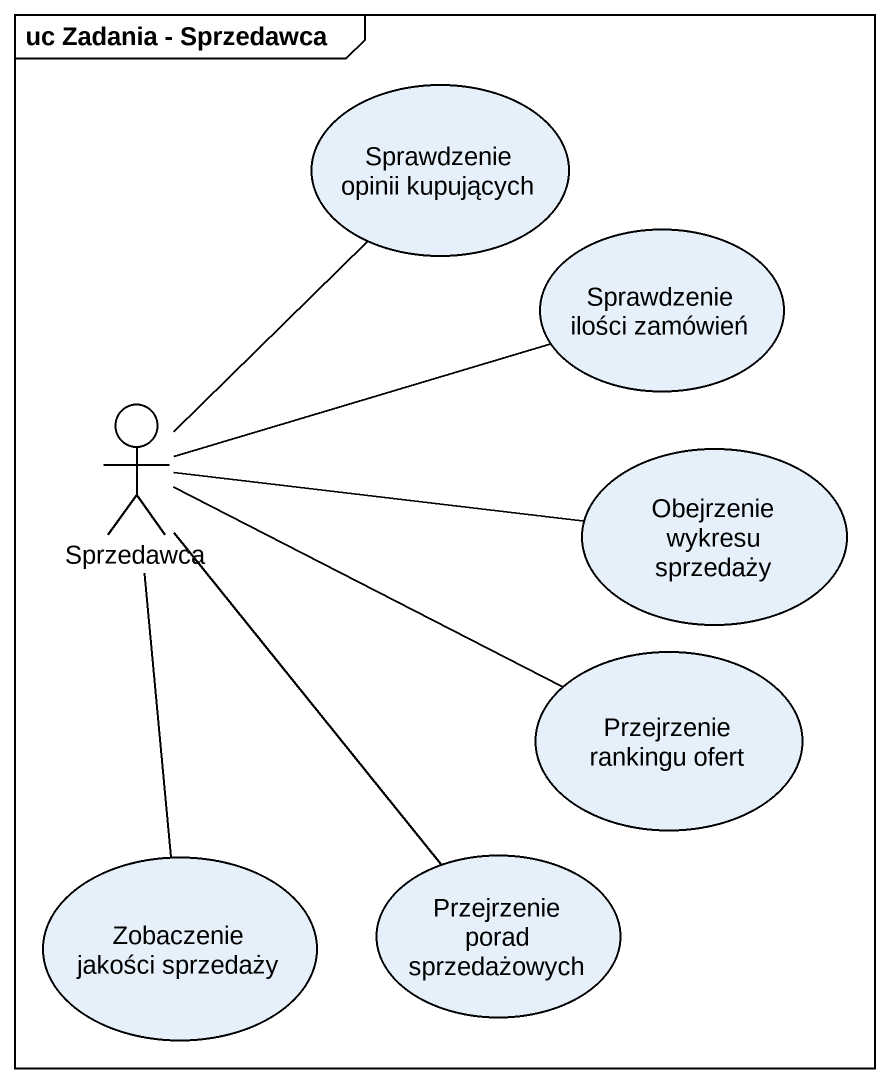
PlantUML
@startuml
mainframe uc Zadania - Sprzedawca
usecase "Sprawdzenie opinii kupujących" as Sprawdzenie_opinii
usecase "Sprawdzenie ilości zamówień" as Sprawdzenie_ilości_zamówień
actor Sprzedawca
usecase "Obejrzenie wykresu sprzedaży" as Obejrzenie_wykresu_sprzedaży
usecase "Przejrzenie rankingu ofert" as Przejrzenie_rankingu_ofert
usecase "Zobaczenie jakości sprzedaży" as Zobaczenie_jakości_sprzedaży
usecase "Przejrzenie porad sprzedażowych" as Przejrzenie_porad
Sprawdzenie_ilości_zamówień -left- Sprzedawca
Sprzedawca -up- Sprawdzenie_opinii
Sprzedawca -- Przejrzenie_porad
Obejrzenie_wykresu_sprzedaży -left- Sprzedawca
Przejrzenie_rankingu_ofert -left- Sprzedawca
Zobaczenie_jakości_sprzedaży -up- Sprzedawca
@enduml
